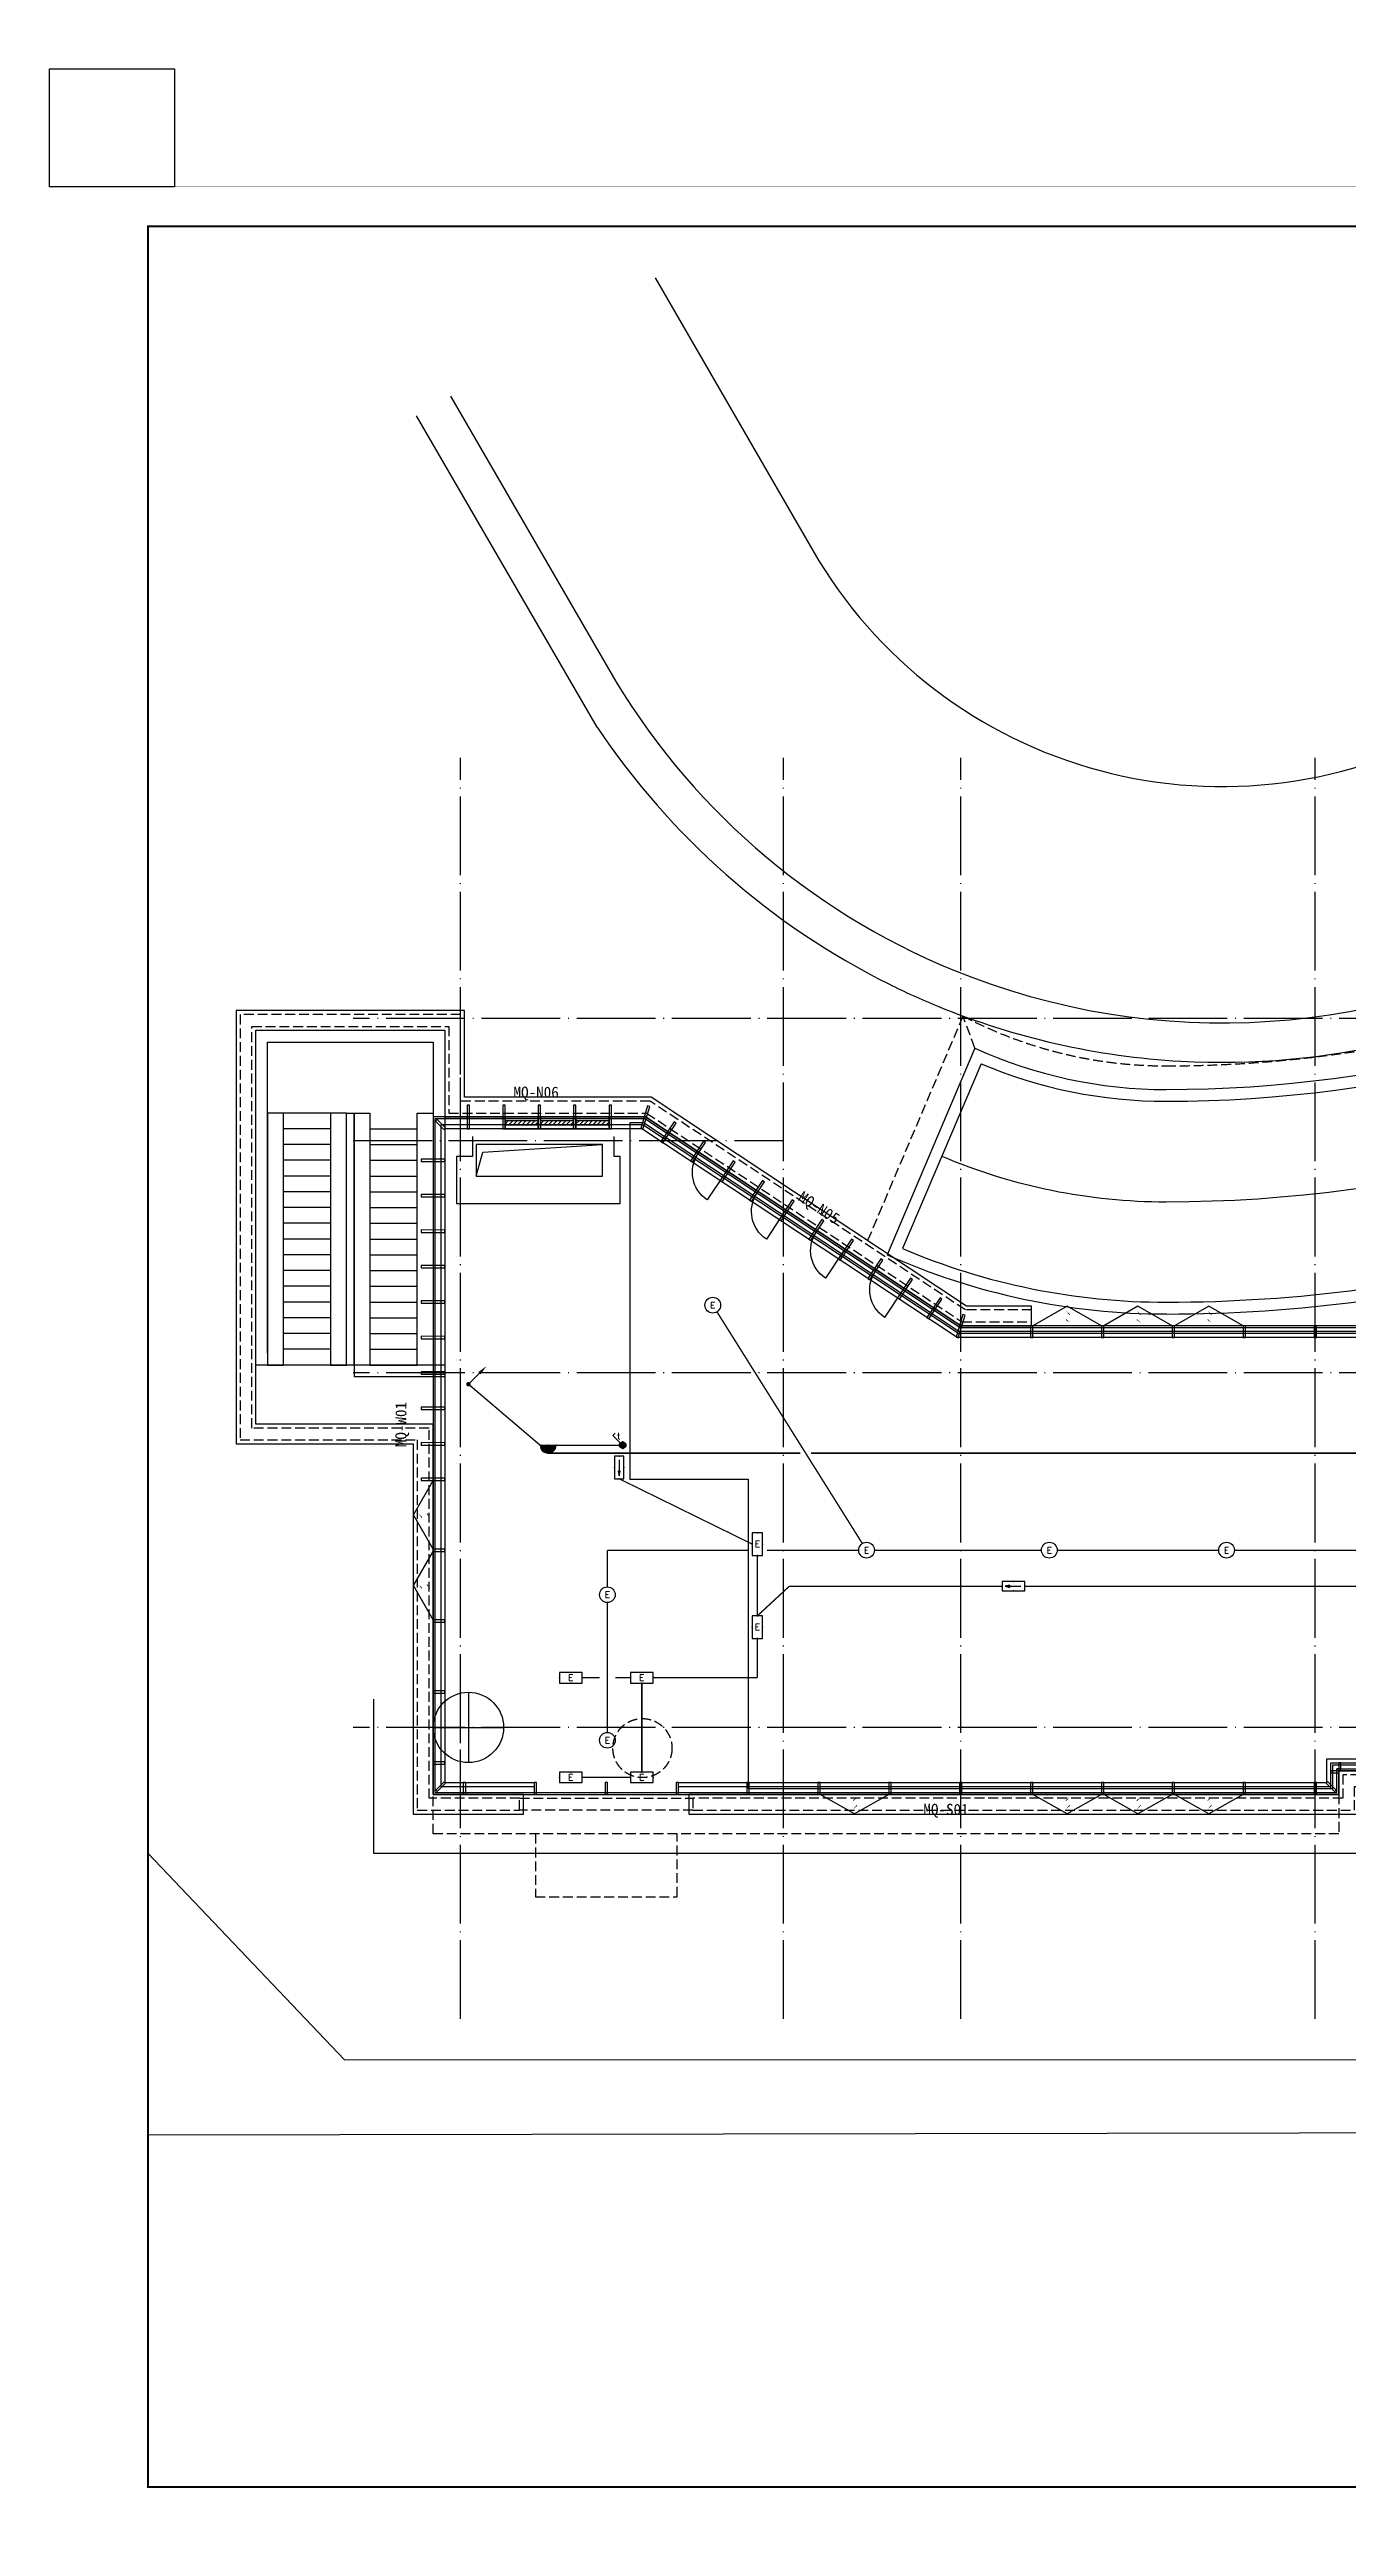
# Model space of a CAD drawing. Extents: x -288892 to 86489, y -207485 to 163917.
# Drawn here: x -10637 to 22345, y -20288 to 42602 of the extents above; entities that cross this region are included whole.
import ezdxf
from ezdxf.enums import TextEntityAlignment as Align

# ---------------------------------------------------------------- set-up
doc = ezdxf.new("R2010")
doc.units = 0
doc.header["$LTSCALE"] = 1000
doc.header["$MEASUREMENT"] = 0
for name, pattern in [('DASH', [0.35, 0.25, -0.1]), ('X-104 13#平面$0$109 3#平面$0$DASH', [0.35, 0.25, -0.1]), ('X-104 13#平面$0$ACAD_ISO05W100', [34, 24, -3, 0.5, -3, 0.5, -3]), ('X-104 13#平面$0$DASH', [0.35, 0.25, -0.1]), ('X-104 13#平面$0$DOTE', [2.42, 2, -0.2, 0.02, -0.2])]:
    doc.linetypes.add(name, pattern=pattern)
doc.layers.get('0').update_dxf_attribs({"linetype": 'CONTINUOUS'})
doc.layers.get('Defpoints').update_dxf_attribs({"linetype": 'CONTINUOUS'})
doc.layers.add('13#楼幕墙$0$04-不打印_辅助线', color=165, linetype='CONTINUOUS', plot=False)
doc.layers.add('X-104 13#平面$0$04-不打印_辅助线', color=165, linetype='CONTINUOUS', plot=False)
for name, color, linetype in [('13#楼幕墙$0$A-C_幕墙龙骨', 133, 'CONTINUOUS'), ('13#楼幕墙$0$A-C_玻璃幕墙', 140, 'CONTINUOUS'), ('13#楼幕墙$0$A-C_窗', 140, 'CONTINUOUS'), ('EQUIP-照明', 3, 'CONTINUOUS'), ('LWIRE', 4, 'CONTINUOUS'), ('WIRE-应急', 2, 'DASH'), ('WIRE-照明', 1, 'CONTINUOUS'), ('X-104 13#平面$0$02-TEXT_标注', 130, 'CONTINUOUS'), ('X-104 13#平面$0$A-C_玻璃幕墙', 140, 'CONTINUOUS'), ('X-104 13#平面$0$A-E_电梯', 171, 'CONTINUOUS'), ('X-104 13#平面$0$A-I_卫-洁具', 241, 'CONTINUOUS'), ('X-104 13#平面$0$A-O_散水', 134, 'CONTINUOUS'), ('X-104 13#平面$0$A-SUR_保温', 222, 'CONTINUOUS'), ('X-104 13#平面$0$A-TECH_结构', 21, 'CONTINUOUS'), ('X-104 13#平面$0$A_AXIS-轴线', 36, 'X-104 13#平面$0$DOTE'), ('X-104 13#平面$0$M-场地 车库入口', 41, 'CONTINUOUS'), ('X-104 13#平面$0$M-绿化 首层轮廓', 197, 'CONTINUOUS'), ('X-104 13#平面$0$M-道路 边线', 151, 'CONTINUOUS')]:
    doc.layers.add(name, color=color, linetype=linetype)
doc.layers.add('X-104 13#平面$0$000套内', color=226, linetype='CONTINUOUS', lineweight=30, plot=False)
doc.styles.add('_TEL_DIM', font='SIMPLEX', dxfattribs={"width": 0.8, "height": 3.5, "bigfont": 'HZTXT'})
doc.styles.get("Standard").update_dxf_attribs({"font": 'gbenor.shx', "bigfont": 'gbcbig.shx'})
doc.styles.add('X-104 13#平面$0$_TCH_AXIS', font='STXIHEI.TTF', dxfattribs={"width": 0.75})

# ---------------------------------------------------------------- blocks, each defined once
blk = doc.blocks.new('图框-A1')
for points, const_width in [([(0, 0), (841, 0), (841, 594), (0, 594)], 0.05), ([(766, 584), (25, 584), (25, 10), (766, 10)], 0.5)]:
    blk.add_lwpolyline(points, close=True, dxfattribs=dict(const_width=const_width))
at = {"const_width": 0.05}
for points in [[(420.5, 594), (420.5, 592)], [(0, 297), (2, 297)], [(841, 297), (839, 297)], [(420.5, 0), (420.5, 2)]]:
    blk.add_lwpolyline(points, dxfattribs=at)
blk = doc.blocks.new('X-104 13#平面$0$轴网')
at = {"layer": 'X-104 13#平面$0$A_AXIS-轴线', "linetype": 'X-104 13#平面$0$DOTE'}
for p, q in [((-200, -7401), (-200, 24620)), ((8000, -7401), (8000, 24620)), ((12500, -7401), (12500, 24620)), ((21500, -7401), (21500, 24620)), ((30500, -7401), (30500, 24620)), ((39500, -7401), (39500, 24620)), ((48500, -7401), (48500, 24620)), ((57500, -7401), (57500, 24620)), ((60408, 18000), (-2925, 18000)), ((60408, 9000), (-2925, 9000)), ((60408, 0), (-2925, 0))]:
    blk.add_line(p, q, dxfattribs=at)
blk = doc.blocks.new('13#楼幕墙$0$A$C1D2C5D5E')
at = {"layer": '13#楼幕墙$0$04-不打印_辅助线'}
for points in [[(0, 893), (0, -893)], [(-893, 0), (893, 0)], [(-200, -400), (-200, 400)]]:
    blk.add_lwpolyline(points, dxfattribs=at)
blk.add_circle((0, 0), 893, dxfattribs=at)
blk = doc.blocks.new('*U966')
h = blk.add_hatch()
h.set_pattern_fill('ANSI31', color=256, scale=50)
h.set_pattern_definition([(45, (-55312.376, 120006.8), (-56.1266, 56.1266), [])])
h.paths.add_polyline_path([(-840, 100), (0, 100), (0, 200), (-840, 200)])
for points in [[(-840, 0), (0, 0), (0, 300), (-840, 300)], [(-840, 100), (0, 100), (0, 200), (-840, 200)]]:
    blk.add_lwpolyline(points, close=True)
blk = doc.blocks.new('13#楼幕墙$0$A$C62EA228A')
blk.add_lwpolyline([(10, -300), (-860, -797), (-1730, -300)])
at = {"layer": '13#楼幕墙$0$A-C_玻璃幕墙', "color": 1}
blk.add_lwpolyline([(-889, -674, 0, 25, 0), (-792, -580, 0, 0, 0), (-890, -456, 25, 0, 0), (-786, -374, 0, 0, 0)], format="xyseb", dxfattribs=at)
blk = doc.blocks.new('*U969')
for points in [[(150, 150), (150, 200), (0, 200), (0, 0), (150, 0)], [(150, 0), (200, 0), (200, 150), (150, 150)]]:
    blk.add_lwpolyline(points)
blk = doc.blocks.new('13#楼幕墙$0$A$C19832372')
blk.add_lwpolyline([(-384, -466), (-334, -498), (-8, 5), (-59, 38)], close=True)
blk = doc.blocks.new('13#楼幕墙$0$A$C7A413A1D')
blk.add_lwpolyline([(-70, -300), (-10, -300), (-10, 0), (-70, 0)], close=True)
blk = doc.blocks.new('*U949')
at = {"layer": '13#楼幕墙$0$A-C_幕墙龙骨', "rotation": 32.87626175215657}
blk.add_blockref('13#楼幕墙$0$A$C19832372', (40, 300), dxfattribs=at)
blk = doc.blocks.new('*U950')
at = {"layer": '13#楼幕墙$0$A-C_幕墙龙骨', "color": 0, "linetype": 'ByBlock', "lineweight": -2, "transparency": 16777216}
for p in [(0, 0), (900, 0), (1800, 0), (2700, 0), (3600, 0)]:
    blk.add_blockref('*U949', p, dxfattribs=at)
blk = doc.blocks.new('13#楼幕墙$0$A$C2CD63A88')
blk.add_lwpolyline([(-10, 720), (-10, -120)])
blk.add_arc((-10, 720), 840, 270.00003, 359.99997)
blk = doc.blocks.new('13#楼幕墙')
at = {"layer": '13#楼幕墙$0$04-不打印_辅助线'}
blk.add_lwpolyline([(-200, -400), (-200, 400)], dxfattribs=at)
at = {"layer": '13#楼幕墙$0$A-C_幕墙龙骨'}
for points in [[(4604, 15766), (4546, 15783), (4374, 15209), (4431, 15191)], [(12381, 9909), (12438, 9891), (12611, 10466), (12554, 10483)], [(22100, -1150), (22100, -1100), (21900, -1100), (21900, -1150)], [(22100, -1100), (22150, -1100), (22150, -900), (22100, -900)], [(-830, -1594), (-794, -1630), (-582, -1418), (-618, -1382)], [(21994, -1630), (22030, -1594), (21818, -1382), (21782, -1418)]]:
    blk.add_lwpolyline(points, close=True, dxfattribs=at)
at = {"layer": '13#楼幕墙$0$A-C_玻璃幕墙'}
for p, q in [((4478, 15450), (-850, 15450)), ((-850, 15450), (-850, -1650)), ((4432, 15300), (-700, 15300)), ((-700, 15300), (-700, -1500)), ((4402, 15200), (-600, 15200)), ((-600, 15200), (-600, -1400)), ((12410, 9900), (4402, 15200)), ((12440, 10000), (4432, 15300)), ((12485, 10150), (4478, 15450)), ((37850, 10150), (12485, 10150)), ((38100, 9900), (12410, 9900)), ((38000, 10000), (12440, 10000)), ((21800, -1400), (21800, -800)), ((21800, -800), (52070, -800)), ((21900, -1500), (21900, -900)), ((21900, -900), (52070, -900)), ((22050, -1650), (22050, -1050)), ((22050, -1050), (52070, -1050)), ((-850, -1650), (1670, -1650)), ((-700, -1500), (1670, -1500)), ((-600, -1400), (1670, -1400)), ((5330, -1400), (21800, -1400)), ((5330, -1500), (21900, -1500)), ((5330, -1650), (22050, -1650))]:
    blk.add_line(p, q, dxfattribs=at)
blk.add_lwpolyline([(4493, 15500), (-900, 15500), (-900, -1700), (22100, -1700), (22100, -1100), (58400, -1100), (58400, 18960), (53293, 23245), (37800, 14300), (37800, 10200), (12500, 10200), (4493, 15500)], dxfattribs=at)
blk.add_blockref('13#楼幕墙$0$A$C1D2C5D5E', (0, 0))
at = {"layer": '13#楼幕墙$0$A-C_幕墙龙骨'}
for name, p in [('*U950', (0, 15500)), ('13#楼幕墙$0$A$C7A413A1D', (14340, 10200)), ('13#楼幕墙$0$A$C7A413A1D', (16140, 10200)), ('13#楼幕墙$0$A$C7A413A1D', (17940, 10200)), ('13#楼幕墙$0$A$C7A413A1D', (19740, 10200)), ('13#楼幕墙$0$A$C7A413A1D', (21540, 10200)), ('13#楼幕墙$0$A$C7A413A1D', (-60, -1400)), ('13#楼幕墙$0$A$C7A413A1D', (1740, -1400)), ('13#楼幕墙$0$A$C7A413A1D', (3540, -1400)), ('13#楼幕墙$0$A$C7A413A1D', (5340, -1400)), ('13#楼幕墙$0$A$C7A413A1D', (7140, -1400)), ('13#楼幕墙$0$A$C7A413A1D', (8940, -1400)), ('13#楼幕墙$0$A$C7A413A1D', (10740, -1400)), ('13#楼幕墙$0$A$C7A413A1D', (12540, -1400)), ('13#楼幕墙$0$A$C7A413A1D', (14340, -1400)), ('13#楼幕墙$0$A$C7A413A1D', (16140, -1400)), ('13#楼幕墙$0$A$C7A413A1D', (17940, -1400)), ('13#楼幕墙$0$A$C7A413A1D', (19740, -1400)), ('13#楼幕墙$0$A$C7A413A1D', (21540, -1400))]:
    blk.add_blockref(name, p, dxfattribs=at)
at = {"layer": '13#楼幕墙$0$A-C_幕墙龙骨', "xscale": -1, "rotation": 225.0000000000021}
blk.add_blockref('13#楼幕墙$0$A$C7A413A1D', (-572, 15228), dxfattribs=at)
at = {"layer": '13#楼幕墙$0$A-C_幕墙龙骨'}
for name, p, rotation in [('13#楼幕墙$0$A$C19832372', (5278, 15340), 359.3762617522031), ('13#楼幕墙$0$A$C19832372', (-1200, 14440), 122.8762617521566), ('13#楼幕墙$0$A$C19832372', (6028, 14843), 359.3762617522031), ('13#楼幕墙$0$A$C19832372', (6779, 14347), 359.3762617522031), ('13#楼幕墙$0$A$C19832372', (7529, 13850), 359.3762617522031), ('13#楼幕墙$0$A$C19832372', (-1200, 13540), 122.8762617521566), ('13#楼幕墙$0$A$C19832372', (8280, 13353), 359.3762617522031), ('13#楼幕墙$0$A$C19832372', (-1200, 12640), 122.8762617521566), ('13#楼幕墙$0$A$C19832372', (9030, 12856), 359.3762617522031), ('13#楼幕墙$0$A$C19832372', (-1200, 11740), 122.8762617521566), ('13#楼幕墙$0$A$C19832372', (9781, 12360), 359.3762617522031), ('13#楼幕墙$0$A$C19832372', (10531, 11863), 359.3762617522031), ('13#楼幕墙$0$A$C19832372', (11282, 11366), 359.3762617522031), ('13#楼幕墙$0$A$C19832372', (-1200, 10840), 122.8762617521566), ('13#楼幕墙$0$A$C19832372', (12032, 10869), 359.3762617522031), ('13#楼幕墙$0$A$C19832372', (-1200, 9940), 122.8762617521566), ('13#楼幕墙$0$A$C19832372', (-1200, 9040), 122.8762617521566), ('13#楼幕墙$0$A$C19832372', (-1200, 8140), 122.8762617521566), ('13#楼幕墙$0$A$C19832372', (-1200, 7240), 122.8762617521566), ('13#楼幕墙$0$A$C19832372', (-1200, 6340), 122.8762617521566), ('13#楼幕墙$0$A$C7A413A1D', (-900, 4540), 90), ('13#楼幕墙$0$A$C7A413A1D', (-900, 2740), 90), ('13#楼幕墙$0$A$C7A413A1D', (-900, 940), 90), ('13#楼幕墙$0$A$C7A413A1D', (-900, -860), 90)]:
    blk.add_blockref(name, p, dxfattribs=dict(at, rotation=rotation))
at = {"layer": '13#楼幕墙$0$A-C_玻璃幕墙', "xscale": -1, "rotation": 180}
blk.add_blockref('*U969', (21900, -900), dxfattribs=at)
at = {"layer": '13#楼幕墙$0$A-C_窗'}
for name, p, rotation in [('*U966', (930, 15500), 180), ('*U966', (1830, 15500), 180), ('*U966', (2730, 15500), 180), ('13#楼幕墙$0$A$C62EA228A', (-600, 4540), 270), ('13#楼幕墙$0$A$C62EA228A', (-600, 2740), 270)]:
    blk.add_blockref(name, p, dxfattribs=dict(at, rotation=rotation))
at = {"layer": '13#楼幕墙$0$A-C_窗', "xscale": -1}
for name, p, rotation in [('13#楼幕墙$0$A$C2CD63A88', (6121, 13499), 326.5000000000051), ('13#楼幕墙$0$A$C2CD63A88', (7622, 12505), 326.5000000000002), ('13#楼幕墙$0$A$C2CD63A88', (9123, 11512), 326.4999420099859), ('13#楼幕墙$0$A$C2CD63A88', (10624, 10518), 326.4999999998761), ('13#楼幕墙$0$A$C62EA228A', (16060, 9900), 180), ('13#楼幕墙$0$A$C62EA228A', (17860, 9900), 180), ('13#楼幕墙$0$A$C62EA228A', (19660, 9900), 180)]:
    blk.add_blockref(name, p, dxfattribs=dict(at, rotation=rotation))
at = {"layer": '13#楼幕墙$0$A-C_窗'}
for p in [(10660, -1400), (16060, -1400), (17860, -1400), (19660, -1400)]:
    blk.add_blockref('13#楼幕墙$0$A$C62EA228A', p, dxfattribs=at)
blk = doc.blocks.new('*U885')
at = {"color": 8, "ltscale": 0.02}
blk.add_line((-222, 115), (222, -115), dxfattribs=at)
blk = doc.blocks.new('*U886')
at = {"color": 0, "linetype": 'ByBlock', "lineweight": -2, "transparency": 16777216}
for p in [(2286, 4391), (1939, 3725), (2009, 3859), (2078, 3992), (2147, 4125), (2216, 4258), (1593, 3060), (1662, 3193), (1732, 3326), (1801, 3459), (1870, 3592), (1316, 2528), (1385, 2661), (1454, 2794), (1524, 2927), (970, 1863), (1039, 1996), (1108, 2129), (1177, 2262), (1247, 2395), (623, 1197), (693, 1331), (762, 1464), (831, 1597), (900, 1730), (277, 532), (346, 665), (416, 798), (485, 931), (554, 1064), (0, 0), (69, 133), (139, 266), (208, 399)]:
    blk.add_blockref('*U885', p, dxfattribs=at)
blk = doc.blocks.new('X-104 13#平面$0$jtrsyt')
at = {"ltscale": 0.02}
for p, q in [((62, 422), (-4493, -3005)), ((0, 0), (-4075, -3066)), ((20030, -7283), (23630, -7283)), ((23630, -7283), (23630, -12983)), ((20030, -7583), (20030, -12683)), ((20030, -7583), (25130, -7583)), ((24630, -7583), (24630, -12683)), ((25130, -7583), (25130, -12683)), ((20030, -12683), (25130, -12683)), ((20030, -12983), (23630, -12983))]:
    blk.add_line(p, q, dxfattribs=at)
for centre, radius, start, end in [((9589, 7215), 12000, 216.9589, 239.99976), ((9589, 7215), 11700, 215.48962, 239.99976), ((9589, 7215), 14550, 216.9589, 239.99976), ((9589, 7215), 17400, 215.97099, 239.99976), ((9589, 7215), 17100, 216.9589, 239.99976), ((20030, 25300), 32583, 239.99976, 270), ((20030, 25300), 32883, 239.99976, 270), ((20030, 25300), 35433, 239.99976, 270), ((20030, 25300), 38283, 239.99976, 270), ((20030, 25300), 37983, 239.99976, 270)]:
    blk.add_arc(centre, radius, start, end, dxfattribs=at)
at = {"rotation": 27.49977707902309}
blk.add_blockref('*U886', (24880, -12683), dxfattribs=at)
blk = doc.blocks.new('X-104 13#平面$0$A$C0BB3323F')
at = {"layer": 'Defpoints'}
blk.add_lwpolyline([(59300, 600), (59300, 20660), (54205, 24935), (38700, 16000), (38700, 11900), (13400, 11900), (5393, 17200), (0, 17200), (0, 0), (23000, 0), (23000, 600)], close=True, dxfattribs=at)
at = {"layer": 'X-104 13#平面$0$M-绿化 首层轮廓'}
for p, q in [((4165, 27097), (-418, 35000)), ((4165, 27097), (4165, 27097)), ((34572, 24046), (29546, 21140)), ((12815, 20012), (12815, 20012)), ((-1500, -1500), (-1500, 2414)), ((61076, -900), (24200, -900)), ((24200, -900), (24200, -1500)), ((61070, -2786), (61076, -900)), ((-7235, -1505), (-2249, -6741)), ((24200, -1500), (-1500, -1500)), ((-2249, -6741), (58823, -6719))]:
    blk.add_line(p, q, dxfattribs=at)
for centre, radius, start, end in [((20226, 37873), 19341, 213.86129, 243.41855), ((35573, 22315), 2000, 38.64043, 120.04088), ((20034, 37588), 19000, 266.83313, 300.04088), ((20034, 37588), 19000, 243.54884, 247.67011), ((20034, 37588), 19000, 247.67011, 266.83313), ((56076, -2541), 5000, 303.32335, 357.20115)]:
    blk.add_arc(centre, radius, start, end, dxfattribs=at)
at = {"layer": 'X-104 13#平面$0$M-道路 边线'}
for p, q in [((5642, 38504), (9646, 31580)), ((39057, 34726), (45590, 38504)), ((448, 35501), (4452, 28576)), ((26042, 27199), (39057, 34726)), ((37101, 26664), (29045, 22005))]:
    blk.add_line(p, q, dxfattribs=at)
at = {"layer": 'X-104 13#平面$0$M-道路 边线', "ltscale": 0.02}
blk.add_line((38171, 23816), (39469, 24567), dxfattribs=at)
at = {"layer": 'X-104 13#平面$0$M-道路 边线', "ltscale": 0.5}
for p, q in [((50117, 24739), (40724, 19401)), ((62076, -2539), (62069, 17786)), ((56087, -8541), (56087, -8541))]:
    blk.add_line(p, q, dxfattribs=at)
at = {"layer": 'X-104 13#平面$0$M-道路 边线', "ltscale": 0.02}
blk.add_lwpolyline([(56087, -8541), (-7235, -8649)], dxfattribs=at)
at = {"layer": 'X-104 13#平面$0$M-道路 边线'}
for centre, radius, start, end in [((20034, 37588), 12000, 210.04088, 300.04088), ((20034, 37588), 18000, 210.04088, 247.67011), ((38102, 24933), 2000, 30.04088, 120.04088), ((20034, 37588), 18000, 247.67011, 300.04088)]:
    blk.add_arc(centre, radius, start, end, dxfattribs=at)
at = {"layer": 'X-104 13#平面$0$M-道路 边线', "ltscale": 0.02}
blk.add_arc((38968, 25433), 1000, 300.0411, 30.04088, dxfattribs=at)
at = {"layer": 'X-104 13#平面$0$M-道路 边线', "ltscale": 0.5}
for centre, radius, start, end in [((54069, 17783), 8000, 0.02044, 119.60761), ((56076, -2541), 6000, 270.09774, 0.02044)]:
    blk.add_arc(centre, radius, start, end, dxfattribs=at)
blk = doc.blocks.new('X-104 13#平面')
at = {"layer": 'X-104 13#平面$0$000套内'}
blk.add_lwpolyline([(7100, -1550), (21950, -1550), (21950, -950), (48400, -950), (48400, 11050), (53400, 11050), (53400, 18100), (58250, 18100), (58250, 18890), (53289, 23053), (37950, 14213), (37950, 10050), (12455, 10050), (4447, 15350), (4100, 15350), (4100, 6300), (7100, 6300), (7100, -1550)], dxfattribs=at)
at = {"layer": 'X-104 13#平面$0$04-不打印_辅助线'}
blk.add_lwpolyline([(-10635, 42115), (-7467, 42115), (-7467, 39115), (-10635, 39115)], close=True, dxfattribs=at)
at = {"layer": 'X-104 13#平面$0$A-C_玻璃幕墙', "linetype": 'X-104 13#平面$0$DASH'}
blk.add_lwpolyline([(22100, -1700), (22100, -2700), (-900, -2700), (-900, -1700)], dxfattribs=at)
blk.add_lwpolyline([(5300, -2700), (1700, -2700), (1700, -4300), (5300, -4300)], close=True, dxfattribs=at)
at = {"layer": 'X-104 13#平面$0$A-E_电梯'}
for p, q in [((-5400, 17700), (-600, 17700)), ((-5400, 9200), (-5400, 17700)), ((-600, 17700), (-600, 9200)), ((-3500, 15600), (-4700, 15600)), ((-3500, 15200), (-4700, 15200)), ((-2500, 15200), (-1300, 15200)), ((-3500, 14800), (-4700, 14800)), ((-2500, 14800), (-1300, 14800)), ((-3500, 14400), (-4700, 14400)), ((-3500, 14000), (-4700, 14000)), ((-2500, 14400), (-1300, 14400)), ((-2500, 14000), (-1300, 14000)), ((-3500, 13600), (-4700, 13600)), ((-2500, 13600), (-1300, 13600)), ((-3500, 13200), (-4700, 13200)), ((-3500, 12800), (-4700, 12800)), ((-2500, 13200), (-1300, 13200)), ((-2500, 12800), (-1300, 12800)), ((-3500, 12400), (-4700, 12400)), ((-3500, 12000), (-4700, 12000)), ((-2500, 12400), (-1300, 12400)), ((-2500, 12000), (-1300, 12000)), ((-3500, 11600), (-4700, 11600)), ((-2500, 11600), (-1300, 11600)), ((-3500, 11200), (-4700, 11200)), ((-3500, 10800), (-4700, 10800)), ((-2500, 11200), (-1300, 11200)), ((-2500, 10800), (-1300, 10800)), ((-3500, 10400), (-4700, 10400)), ((-2500, 10400), (-1300, 10400)), ((-3500, 10000), (-4700, 10000)), ((-3500, 9600), (-4700, 9600)), ((-2500, 10000), (-1300, 10000)), ((-2500, 9600), (-1300, 9600)), ((-600, 9200), (-5400, 9200)), ((-3500, 9200), (-4700, 9200)), ((-2900, 9200), (-2900, 8900)), ((-600, 8900), (-2900, 8900)), ((-2500, 9200), (-1300, 9200))]:
    blk.add_line(p, q, dxfattribs=at)
blk.add_lwpolyline([(-5100, 9500), (-5100, 17400), (-900, 17400), (-900, 9500)], dxfattribs=at)
for points in [[(-4700, 15600), (-5100, 15600), (-5100, 9200), (-4700, 9200)], [(-3100, 15600), (-3500, 15600), (-3500, 9200), (-3100, 9200)], [(-2900, 9200), (-3100, 9200), (-3100, 15600), (-2900, 15600)], [(-2900, 15600), (-2500, 15600), (-2500, 9200), (-2900, 9200)], [(-1300, 15600), (-900, 15600), (-900, 9200), (-1300, 9200)]]:
    blk.add_lwpolyline(points, close=True, dxfattribs=at)
at = {"layer": 'X-104 13#平面$0$A-I_卫-洁具', "linetype": 'X-104 13#平面$0$DASH'}
blk.add_circle((4418, -525), 750, dxfattribs=at)
at = {"layer": 'X-104 13#平面$0$A-O_散水', "linetype": 'X-104 13#平面$0$DASH'}
for p, q in [((1300, -1800), (5700, -1800)), ((5700, -2100), (1300, -2100))]:
    blk.add_line(p, q, dxfattribs=at)
at = {"layer": 'X-104 13#平面$0$A-O_散水', "linetype": 'X-104 13#平面$0$109 3#平面$0$DASH'}
blk.add_lwpolyline([(38136, 22617), (37685, 23396), (33703, 21093, -0.131654), (17715, 16797, -0.121419), (12556, 18064), (10136, 12364)], format="xyb", dxfattribs=at)
at = {"layer": 'X-104 13#平面$0$A-O_散水'}
for points in [[(1400, -2200), (1400, -1700), (-900, -1700), (-900, 7700), (-5400, 7700), (-5400, 17700), (-600, 17700), (-600, 15500), (4493, 15500), (12500, 10200), (14300, 10200), (14300, 10700), (12650, 10700), (4643, 16000), (-100, 16000), (-100, 18200), (-5900, 18200), (-5900, 7200), (-1400, 7200), (-1400, -2200)], [(51800, -1600), (51800, -1100), (22100, -1100), (22100, -1700), (5600, -1700), (5600, -2200), (22600, -2200), (22600, -1600)]]:
    blk.add_lwpolyline(points, close=True, dxfattribs=at)
at = {"layer": 'X-104 13#平面$0$A-O_散水', "linetype": 'X-104 13#平面$0$DASH'}
for points in [[(1300, -2100), (1300, -1800), (-1000, -1800), (-1000, 7600), (-5500, 7600), (-5500, 17800), (-500, 17800), (-500, 15600), (4523, 15600), (12530, 10300), (14300, 10300), (14300, 10600), (12620, 10600), (4613, 15900), (-200, 15900), (-200, 18100), (-5800, 18100), (-5800, 7300), (-1300, 7300), (-1300, -2100)], [(51700, -1500), (51700, -1200), (22200, -1200), (22200, -1800), (5700, -1800), (5700, -2100), (22500, -2100), (22500, -1500)]]:
    blk.add_lwpolyline(points, close=True, dxfattribs=at)
at = {"layer": 'X-104 13#平面$0$A-O_散水', "linetype": 'X-104 13#平面$0$109 3#平面$0$DASH'}
blk.add_lwpolyline([(12861, 17247), (12556, 18064)], dxfattribs=at)
at = {"layer": 'X-104 13#平面$0$A-SUR_保温'}
blk.add_lwpolyline([(100, 15000), (100, 14500), (-300, 14500), (-300, 13300), (3850, 13300), (3850, 14500), (3700, 14500), (3700, 15000)], dxfattribs=at)
at = {"layer": 'X-104 13#平面$0$A-TECH_结构'}
for points in [[(58350, -1050), (58350, 18937), (53288, 23184), (37850, 14271), (37850, 10150), (12485, 10150), (4478, 15450), (-850, 15450), (-850, -1650), (22050, -1650), (22050, -1050)], [(200, 14000), (3400, 14000), (3400, 14800), (200, 14800)]]:
    blk.add_lwpolyline(points, close=True, dxfattribs=at)
for points in [[(200, 14000), (361, 14608), (3400, 14800)], [(-900, -1675), (-900, -1700)], [(-825, -1700), (-900, -1700)]]:
    blk.add_lwpolyline(points, dxfattribs=at)
at = {"layer": 'X-104 13#平面$0$A_AXIS-轴线', "linetype": 'X-104 13#平面$0$DOTE'}
blk.add_line((-2925, 14900), (8000, 14900), dxfattribs=at)
at = {"xscale": 100, "yscale": 100, "zscale": 100}
for p in [(-10635, 42115), (-10635, -20285)]:
    blk.add_blockref('图框-A1', p, dxfattribs=at)
for name, p in [('X-104 13#平面$0$A$C0BB3323F', (-900, -1700)), ('X-104 13#平面$0$轴网', (0, 0))]:
    blk.add_blockref(name, p)
at = {"layer": 'X-104 13#平面$0$A-TECH_结构'}
blk.add_blockref('13#楼幕墙', (0, 0), dxfattribs=at)
at = {"layer": 'X-104 13#平面$0$M-场地 车库入口', "ltscale": 200, "rotation": 30.04109946673724}
blk.add_blockref('X-104 13#平面$0$jtrsyt', (13018, 16851), dxfattribs=at)
at = {"layer": 'X-104 13#平面$0$02-TEXT_标注', "linetype": 'X-104 13#平面$0$ACAD_ISO05W100', "style": 'X-104 13#平面$0$_TCH_AXIS'}
for s, p in [('MQ-N06', (1145, 15989)), ('MQ-S01', (11553, -2221))]:
    blk.add_text(s, height=281.2, dxfattribs=at).set_placement(p)
for s, rotation, p in [('MQ-N05', 326.5, (8349, 13398)), ('MQ-W01', 90, (-1575, 7116))]:
    blk.add_text(s, height=281.2, rotation=rotation, dxfattribs=at).set_placement(p)
blk = doc.blocks.new('$equip$00001838')
blk.add_circle((0, 0), 0.5)
at = {"color": 7, "style": '_TEL_DIM'}
blk.add_attdef('$TEXT$', text='', height=0.4, dxfattribs=at).set_placement((0, 0), align=Align.MIDDLE_CENTER)
at = {"color": 7, "style": '_TEL_DIM', "flags": 1}
blk.add_attdef('A', text='', height=0.00002, dxfattribs=at).set_placement((0, 0), align=Align.MIDDLE_CENTER)
blk = doc.blocks.new('$equip$00001168')
blk.add_line((-0.5, 0), (0.5, 0))
blk.add_arc((0, 0), 0.5, 180, 0)
for p in [(-0.5, 0), (0, 0), (0.5, 0), (0, -0.5)]:
    blk.add_point(p)
for points in [[(0.43, -0.25), (-0.43, -0.25), (0.5, 0), (-0.5, 0)], [(0.25, -0.43), (-0.25, -0.43), (0.43, -0.25), (-0.43, -0.25)], [(0, -0.5), (0, -0.5), (0.25, -0.43), (-0.25, -0.43)]]:
    blk.add_solid(points)
at = {"flags": 9}
blk.add_attdef('A', (0, 0), '', height=0.00002, dxfattribs=at)
blk = doc.blocks.new('$equip$00001822')
for p, q in [((0.15, 0.36), (0.62, 0.83)), ((0.62, 0.83), (0.77, 0.69))]:
    blk.add_line(p, q)
blk.add_circle((0, 0.21), 0.208)
for p in [(-0.21, 0.21), (-0.02, 0), (0, 0.42), (0.21, 0.21)]:
    blk.add_point(p)
for points in [[(-0.18, 0.31), (0.18, 0.31), (-0.21, 0.21), (0.21, 0.21)], [(-0.18, 0.1), (0.18, 0.1), (-0.21, 0.21), (0.21, 0.21)], [(-0.1, 0.39), (0.1, 0.39), (-0.18, 0.31), (0.18, 0.31)], [(-0.1, 0.03), (0.1, 0.03), (-0.18, 0.1), (0.18, 0.1)], [(0, 0.42), (0, 0.42), (-0.1, 0.39), (0.1, 0.39)], [(0, 0), (0, 0), (-0.1, 0.03), (0.1, 0.03)]]:
    blk.add_solid(points)
at = {"color": 7, "style": '_TEL_DIM'}
blk.add_attdef('$TEXT$', text='', height=0.4, dxfattribs=at).set_placement((0.58, 0.46), align=Align.MIDDLE_CENTER)
at = {"color": 7, "style": '_TEL_DIM', "flags": 1}
blk.add_attdef('A', text='', height=0.00002, dxfattribs=at).set_placement((0, 0), align=Align.MIDDLE_CENTER)
blk = doc.blocks.new('$equip_U$00000189(HT0843)')
at = {"color": 2}
for p, q in [((-0.72, 0.66), (-0.72, 0)), ((0.72, 0.66), (-0.72, 0.66)), ((-0.72, 0), (0.72, 0)), ((0.72, 0), (0.72, 0.66))]:
    blk.add_line(p, q, dxfattribs=at)
at = {"color": 2, "const_width": 0.0125}
for points in [[(0.72, 0.66), (0.72, 0.66), (-0.72, 0.66)], [(-0.72, 0.66), (-0.72, 0)], [(-0.72, 0), (0.72, 0)], [(0.72, 0), (0.72, 0.66)]]:
    blk.add_lwpolyline(points, dxfattribs=at)
at = {"color": 2}
blk.add_lwpolyline([(-0.72, 0.66), (-0.72, 0)], dxfattribs=at)
for p in [(-0.72, 0.33), (0, 0.66), (0, 0), (0.72, 0.33)]:
    blk.add_point(p)
at = {"color": 7, "style": '_TEL_DIM'}
blk.add_attdef('$TEXT$', text='', height=0.4, dxfattribs=at).set_placement((0, 0.33), align=Align.MIDDLE_CENTER)
at = {"color": 7, "style": '_TEL_DIM', "flags": 1}
blk.add_attdef('A', text='', height=0.000025, dxfattribs=at).set_placement((0, 0), align=Align.MIDDLE_CENTER)
blk = doc.blocks.new('$equip$00002541')
blk.add_hatch(color=256).paths.add_polyline_path([(-0.24, 0.37), (-0.53, 0.3), (-0.24, 0.23)])
for p, q in [((-0.72, 0.6), (-0.72, 0)), ((0.72, 0.6), (-0.72, 0.6)), ((-0.72, 0), (0.72, 0)), ((-0.24, 0.37), (-0.53, 0.3)), ((-0.53, 0.3), (-0.24, 0.23)), ((-0.24, 0.37), (-0.24, 0.23)), ((0.72, 0), (0.72, 0.6))]:
    blk.add_line(p, q)
at = {"color": 7}
blk.add_line((-0.48, 0.3), (0.48, 0.3), dxfattribs=at)
at = {"const_width": 0.02}
blk.add_lwpolyline([(-0.72, 0.6), (-0.72, 0), (0.72, 0), (0.72, 0.6), (-0.72, 0.6), (-0.72, 0)], dxfattribs=at)
for p in [(-0.72, 0.3), (0, 0.6), (0, 0), (0.72, 0.3)]:
    blk.add_point(p)
at = {"color": 7, "style": '_TEL_DIM', "flags": 1}
blk.add_attdef('A', text='', height=0.00002, dxfattribs=at).set_placement((0, 0), align=Align.MIDDLE_CENTER)
blk = doc.blocks.new('$TelecSys$00000079')
for p, q in [((0.7, 0.7), (0, 0)), ((0.1, 0.1), (0.1, 0.1)), ((-0.1, -0.1), (-0.1, -0.1))]:
    blk.add_line(p, q)
at = {"const_width": 0.142}
blk.add_lwpolyline([(-0.07, 0, 1), (0.07, 0, 1)], format="xyb", close=True, dxfattribs=at)
blk.add_solid([(0.63, 0.77), (0.77, 0.63), (1.15, 1.15)])
at = {"width": 0.8, "flags": 9}
blk.add_attdef('A', (0, 0), '', height=0.00002, dxfattribs=at)
blk = doc.blocks.new('$equip$00002540')
blk.add_hatch(color=256).paths.add_polyline_path([(0.24, 0.37), (0.24, 0.23), (0.53, 0.3)])
for p, q in [((-0.72, 0.6), (-0.72, 0)), ((0.72, 0.6), (-0.72, 0.6)), ((-0.72, 0), (0.72, 0)), ((0.24, 0.37), (0.24, 0.23)), ((0.53, 0.3), (0.24, 0.37)), ((0.24, 0.23), (0.53, 0.3)), ((0.72, 0), (0.72, 0.6))]:
    blk.add_line(p, q)
at = {"color": 7}
blk.add_line((-0.48, 0.3), (0.48, 0.3), dxfattribs=at)
at = {"const_width": 0.02}
blk.add_lwpolyline([(-0.72, 0.6), (-0.72, 0), (0.72, 0), (0.72, 0.6), (-0.72, 0.6), (-0.72, 0)], dxfattribs=at)
for p in [(-0.72, 0.3), (0, 0.6), (0, 0), (0.72, 0.3)]:
    blk.add_point(p)
at = {"color": 7, "style": '_TEL_DIM', "flags": 1}
blk.add_attdef('A', text='', height=0.00002, dxfattribs=at).set_placement((0, 0), align=Align.MIDDLE_CENTER)

msp = doc.modelspace()

# ---------------------------------------------------------------- linework, layer by layer
at = {"layer": 'WIRE-应急', "linetype": 'DASH'}
for points, const_width in [([(10002, 4669), (6310, 10552)], 35), ([(7206, 4654), (3826, 6314)], 30), ([(7094, 4500), (3528, 4500)], 35), ([(3528, 3569), (3528, 4500)], 35), ([(9909, 4500), (7583, 4500)], 35), ([(10309, 4500), (14550, 4500)], 35), ([(14950, 4500), (19050, 4500)], 35), ([(19450, 4500), (23550, 4500)], 35), ([(7338, 2835), (7338, 4366)], 35), ([(3528, -126), (3528, 3169)], 35), ([(8148, 3585), (7338, 2835)], 35), ([(13550, 3585), (8148, 3585)], 35), ([(14126, 3585), (22550, 3585)], 35), ([(7338, 2259), (7338, 1260)], 35), ([(3328, 1260), (2885, 1260)], 35), ([(4114, 1260), (3728, 1260)], 35), ([(4690, 1260), (7338, 1260)], 35), ([(4402, -1136), (4402, 1128)], 35), ([(2885, -1268), (4114, -1268)], 35)]:
    msp.add_lwpolyline(points, dxfattribs=dict(at, const_width=const_width))
at = {"layer": 'WIRE-照明', "linetype": 'Continuous', "const_width": 35}
for points in [[(1822, 7164), (0, 8715)], [(2022, 6964), (8429, 6964)], [(2222, 7164), (3833, 7164)], [(8695, 6964), (38468, 6964)]]:
    msp.add_lwpolyline(points, dxfattribs=at)

# ---------------------------------------------------------------- block references
msp.add_blockref('X-104 13#平面', (0, 0))
at = {"layer": 'EQUIP-照明', "xscale": 400, "yscale": 400, "zscale": 400}
for name, p in [('$equip$00001838', (6203, 10721)), ('$equip$00001838', (10109, 4500)), ('$equip$00001838', (14750, 4500)), ('$equip$00001838', (19250, 4500)), ('$equip$00001838', (3528, 3369)), ('$equip_U$00000189(HT0843)', (2597, 1128)), ('$equip_U$00000189(HT0843)', (4402, 1128)), ('$equip$00001838', (3528, -326)), ('$equip_U$00000189(HT0843)', (2597, -1400)), ('$equip_U$00000189(HT0843)', (4402, -1400))]:
    msp.add_blockref(name, p, dxfattribs=at).add_auto_attribs({'$TEXT$': 'E'})
for name, p in [('$equip$00001168', (2022, 7164)), ('$equip$00002541', (13838, 3465))]:
    msp.add_blockref(name, p, dxfattribs=at)
at = {"layer": 'EQUIP-照明'}
ref = msp.add_blockref('$equip$00001822', (4000, 7164), dxfattribs=dict(at, xscale=400, yscale=400, zscale=400, rotation=90))
ref.add_attrib('$TEXT$', 't', dxfattribs={"layer": '0', "color": 7, "height": 160, "style": '_TEL_DIM'}).set_placement((3814, 7396), align=Align.MIDDLE_CENTER)
at = {"layer": 'EQUIP-照明', "xscale": 400, "yscale": 400, "zscale": 400, "rotation": 270}
msp.add_blockref('$equip$00002540', (3706, 6602), dxfattribs=at)
at = {"layer": 'EQUIP-照明'}
ref = msp.add_blockref('$equip_U$00000189(HT0843)', (7206, 4654), dxfattribs=dict(at, xscale=400, yscale=400, zscale=400, rotation=270))
ref.add_attrib('$TEXT$', 'E', dxfattribs={"layer": '0', "color": 7, "height": 160, "style": '_TEL_DIM'}).set_placement((7338, 4654), align=Align.MIDDLE_CENTER)
ref = msp.add_blockref('$equip_U$00000189(HT0843)', (7206, 2547), dxfattribs=dict(at, xscale=400, yscale=400, zscale=400, rotation=270))
ref.add_attrib('$TEXT$', 'E', dxfattribs={"layer": '0', "color": 7, "height": 160, "style": '_TEL_DIM'}).set_placement((7338, 2547), align=Align.MIDDLE_CENTER)
at = {"layer": 'LWIRE', "xscale": 400, "yscale": 400, "zscale": 400}
msp.add_blockref('$TelecSys$00000079', (0, 8715), dxfattribs=at)

doc.saveas('drawing.dxf')
